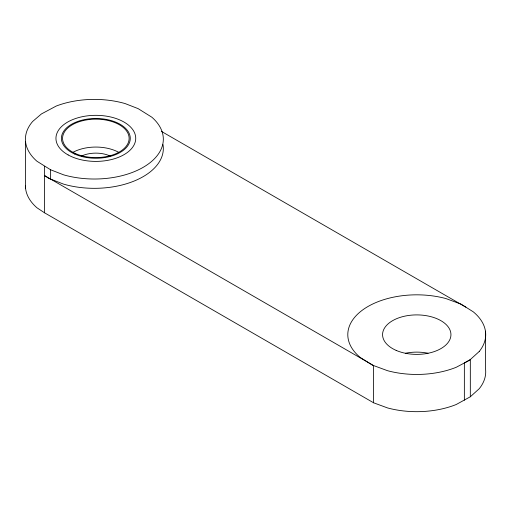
<?xml version="1.0" encoding="UTF-8"?>
<svg xmlns="http://www.w3.org/2000/svg" width="511" height="511" viewBox="0 0 511 511"><rect width="100%" height="100%" fill="white"/><g stroke="black" fill="none" stroke-linecap="round" stroke-linejoin="round"><path stroke-width="0.77" d="M25.422 185.985A68.959 39.813 0 0 0 36.901 207.741L44.553 212.812L373.611 402.796L387.568 407.938A68.959 39.813 0 0 0 456.266 404.488L470.324 396.772L479.229 388.711A68.959 39.813 0 0 0 485.45 368.418L485.45 331.192M50.621 169.786L63.658 174.851A68.959 39.813 0 0 0 146.057 165.564A68.959 39.813 0 0 0 151.844 117.211L138.13 108.632L125.093 103.567A68.959 39.813 0 0 0 56.267 106.026L41.417 113.947L32.64 121.477A68.959 39.813 0 0 0 36.901 161.208L50.621 169.786L50.621 179.093M161.463 131.41L465.86 307.156M470.324 396.772L470.324 359.546L464.358 362.989L464.358 400.215M373.611 402.796L373.611 365.569L44.553 175.586L48.724 178.352L63.658 184.158A68.959 39.813 0 0 0 133.543 181.284A68.959 39.813 0 0 0 162.996 144.581M44.553 166.286L44.553 212.812M25.55 141.675L25.55 188.201M405.657 353.19A34.192 19.744 0 0 1 428.046 353.229M81.696 155.964A22.797 13.158 0 0 1 110.127 156.027M72.875 152.367A33.285 19.22 0 0 1 118.552 152.233M479.229 351.485L469.545 360.249L456.266 367.262A68.959 39.813 0 0 1 387.568 370.711L372.391 365.122L360.242 357.451A68.959 39.813 0 0 1 363.96 309.027A68.959 39.813 0 0 1 445.937 298.571L461.107 304.16L473.263 311.825A68.959 39.813 0 0 1 479.229 351.485M396.178 350.405A34.192 19.744 0 0 0 450.689 337.043A34.192 19.744 0 0 0 403.39 316.469A34.192 19.744 0 0 0 396.178 350.405M68.148 154.942A39.89 23.033 0 0 0 134.553 143.917A39.89 23.033 0 0 0 84.813 116.227A39.89 23.033 0 0 0 68.148 154.942M74.612 154.022A34.435 19.884 0 0 0 129.935 141.145A34.435 19.884 0 0 0 82.967 119.925A34.435 19.884 0 0 0 74.612 154.022M75.321 153.498A33.285 19.22 0 0 0 128.798 141.055A33.285 19.22 0 0 0 83.395 120.539A33.285 19.22 0 0 0 75.321 153.498"/></g></svg>
